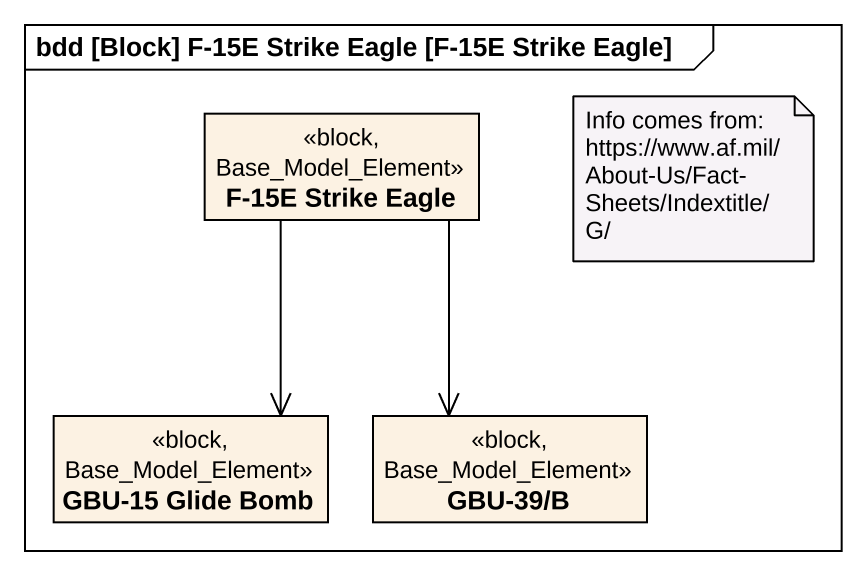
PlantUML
@startuml
mainframe bdd [Block] F-15E Strike Eagle [F-15E Strike Eagle]
hide circle
hide empty members
class "F-15E Strike Eagle" as F_15E_Strike_Eagle <<block, Base_Model_Element>>
class "GBU-15 Glide Bomb" as GBU_15_Glide_Bomb <<block, Base_Model_Element>>
class "GBU-39/B" as GBU_39_B <<block, Base_Model_Element>>
F_15E_Strike_Eagle --> GBU_39_B
GBU_15_Glide_Bomb <-up- F_15E_Strike_Eagle
note as N1
  Info comes from: https://www.af.mil/About-Us/Fact-Sheets/Indextitle/G/
end note
@enduml
